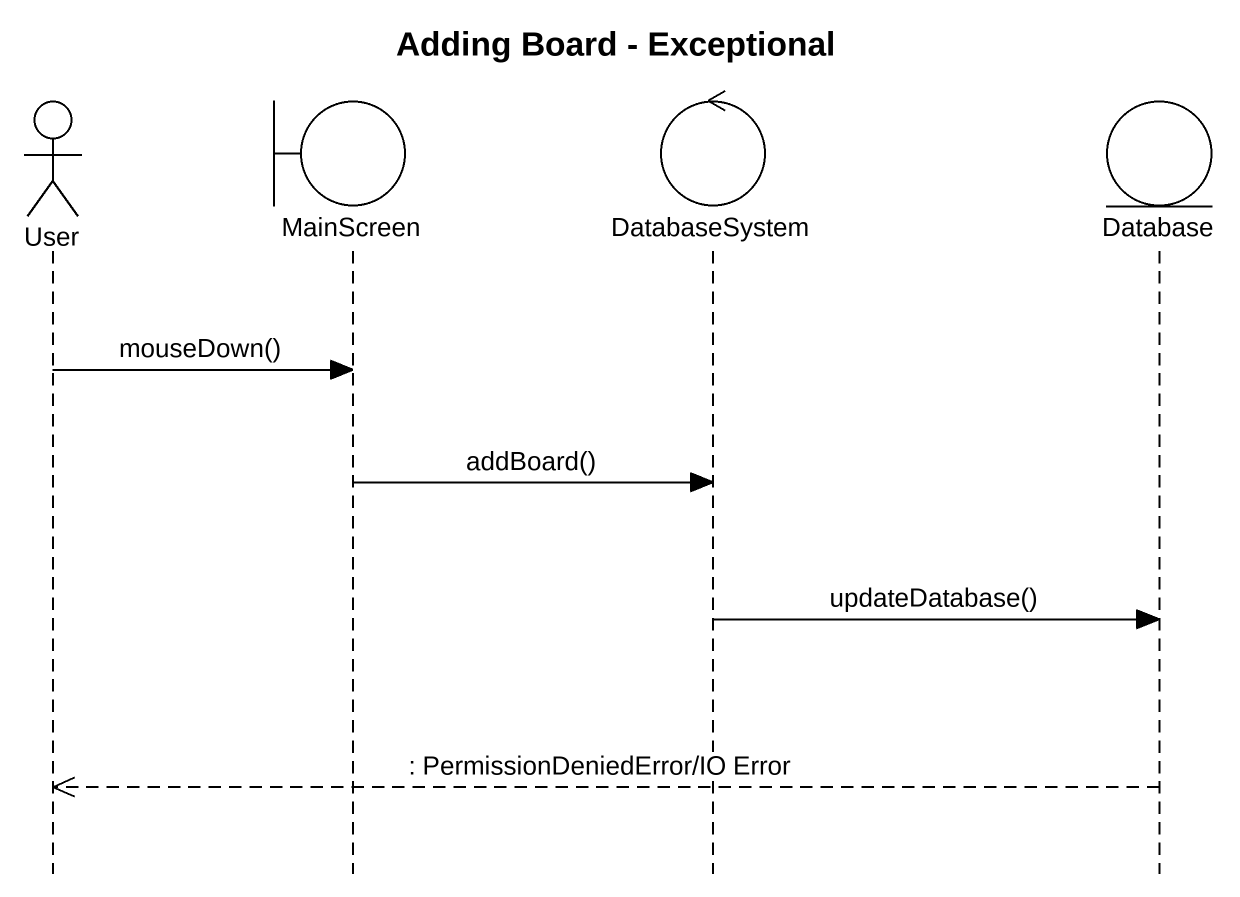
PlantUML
@startuml
title Adding Board - Exceptional
hide footbox
actor User
boundary MainScreen
control DatabaseSystem
entity "Database" as Database_

User -> MainScreen : mouseDown()
MainScreen -> DatabaseSystem : addBoard()
DatabaseSystem -> Database_ : updateDatabase()
Database_ -->> User : : PermissionDeniedError/IO Error
@enduml
